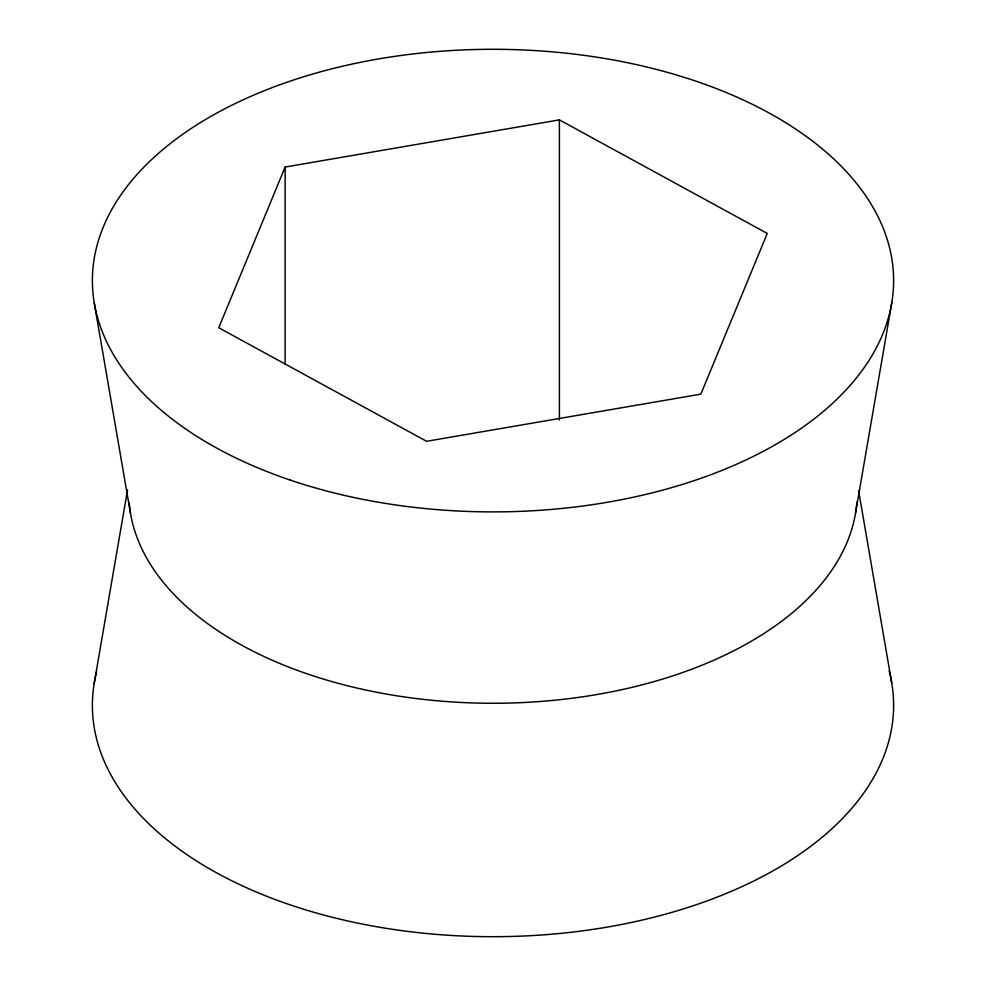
<?xml version="1.0" encoding="UTF-8"?>
<svg xmlns="http://www.w3.org/2000/svg" width="986" height="986" viewBox="0 0 986 986"><rect width="100%" height="100%" fill="white"/><g stroke="black" fill="none" stroke-linecap="round" stroke-linejoin="round"><path stroke-width="1.48" d="M94.163 683.569L127.551 489.808M855.577 512.843L891.837 302.431M285.139 167.041L218.744 327.746L426.605 441.297L700.861 394.141L767.256 233.435L559.395 119.885L285.139 167.041L285.139 364.056M858.609 490.708L891.726 682.904M94.274 303.096L130.522 513.46M559.395 119.885L559.395 420.036M856.883 501.862A364.204 210.264 0 0 1 493.53 703.264A364.204 210.264 0 0 1 129.166 502.478M889.138 670.887A400.624 231.303 0 0 1 493.579 936.7A400.624 231.303 0 0 1 96.69 671.552M290.167 480.059A400.624 231.303 0 0 0 893.612 282.267A400.624 231.303 0 0 0 295.221 79.447A400.624 231.303 0 0 0 290.167 480.059"/></g></svg>
